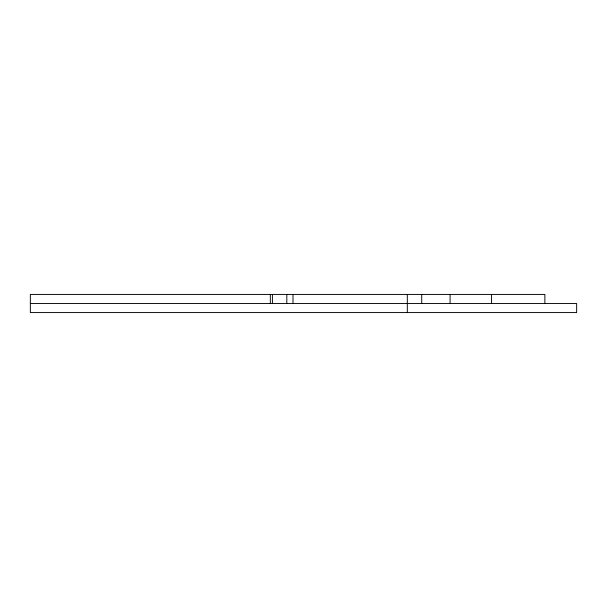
<?xml version="1.0" encoding="UTF-8"?>
<svg xmlns="http://www.w3.org/2000/svg" width="607" height="607" viewBox="0 0 607 607"><rect width="100%" height="100%" fill="white"/><g stroke="black" fill="none" stroke-linecap="round" stroke-linejoin="round"><path stroke-width="0.91" d="M30.35 303.5L576.65 303.5L576.65 312.567L30.35 312.567L30.35 294.433L544.881 294.433L544.881 303.5M491.564 294.433L491.564 303.5M450.091 294.433L450.091 303.5M421.721 294.433L421.721 303.5M407.32 294.433L407.32 312.567M292.991 294.433L292.999 303.5M286.815 294.433L286.815 303.5M272.414 294.433L272.414 303.5M270.335 294.433L270.335 303.5"/></g></svg>
